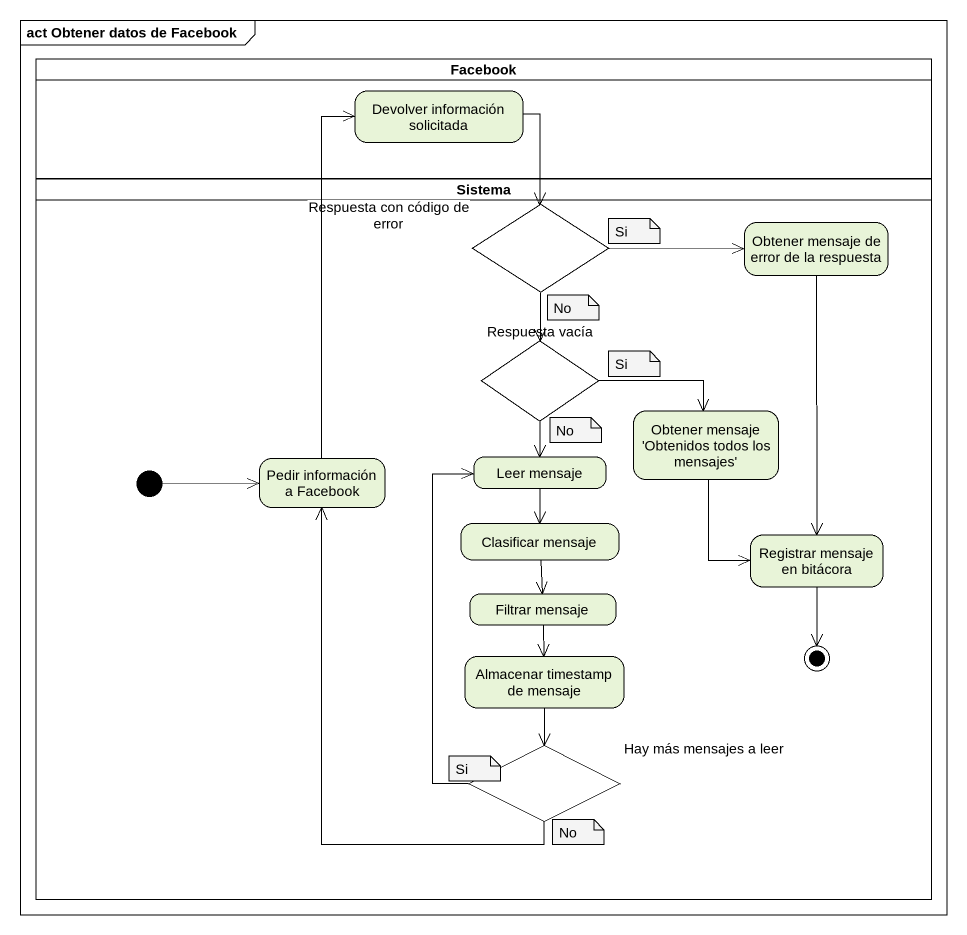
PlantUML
@startuml
mainframe act Obtener datos de Facebook
hide empty description
state Facebook <<partition>> {
  state "Devolver información solicitada" as Devolver_información
}
state Sistema <<partition>> {
  state "Respuesta con código de error" as Respuesta_con_código_de <<choice>>
  state "Obtener mensaje de error de la respuesta" as Obtener_mensaje_de_error_de
  state "Respuesta vacía" as Respuesta_vacía <<choice>>
  state "Obtener mensaje 'Obtenidos todos los mensajes'" as Obtener_mensaje_Obtenidos
  state "Pedir información a Facebook" as Pedir_información_a_Facebook
  state "Leer mensaje" as Leer_mensaje
  state "Clasificar mensaje" as Clasificar_mensaje
  state "Registrar mensaje en bitácora" as Registrar_mensaje_en
  state "Filtrar mensaje" as Filtrar_mensaje
  state "Almacenar timestamp de mensaje" as Almacenar_timestamp_de
  state "Hay más mensajes a leer" as Hay_más_mensajes_a_leer <<choice>>
  [*] -right-> Pedir_información_a_Facebook
  Registrar_mensaje_en --> [*]
}
Devolver_información --> Respuesta_con_código_de
Respuesta_con_código_de -right-> Obtener_mensaje_de_error_de
Respuesta_con_código_de --> Respuesta_vacía
Obtener_mensaje_de_error_de --> Registrar_mensaje_en
Respuesta_vacía -right-> Obtener_mensaje_Obtenidos
Respuesta_vacía --> Leer_mensaje
Obtener_mensaje_Obtenidos --> Registrar_mensaje_en
Pedir_información_a_Facebook -up-> Devolver_información
Leer_mensaje --> Clasificar_mensaje
Clasificar_mensaje --> Filtrar_mensaje
Filtrar_mensaje --> Almacenar_timestamp_de
Almacenar_timestamp_de --> Hay_más_mensajes_a_leer
Hay_más_mensajes_a_leer -up-> Pedir_información_a_Facebook
Hay_más_mensajes_a_leer -up-> Leer_mensaje
note as N1
  Si
end note
note as N2
  No
end note
note as N3
  Si
end note
note as N4
  No
end note
note as N5
  Si
end note
note as N6
  No
end note
@enduml
